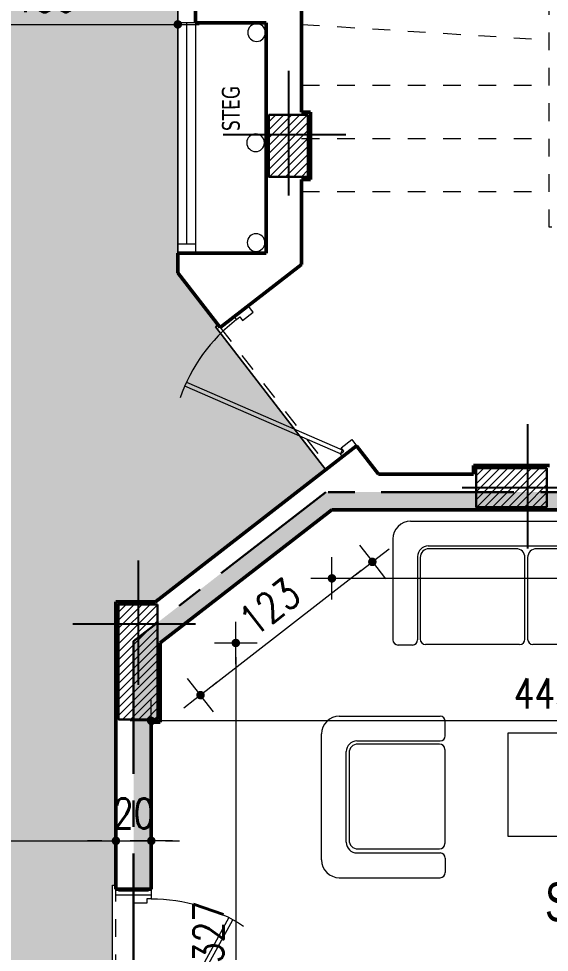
# Model space of a CAD drawing. Header units: millimetres. Extents: x 906 to 2589, y -1235 to -637.
# Drawn here: x 2463.8 to 2466.8, y -1225.36 to -1220.09 of the extents above; entities that cross this region are included whole.
import ezdxf

# ---------------------------------------------------------------- set-up
doc = ezdxf.new("R2010")
doc.units = ezdxf.units.MM
for name, pattern in [('AXES', [2, 1.25, -0.25, 0.25, -0.25]), ('CONTINOUS', [0]), ('HIDDEN', [0.375, 0.25, -0.125])]:
    doc.linetypes.add(name, pattern=pattern)
doc.layers.get('DEFPOINTS').update_dxf_attribs({"color": 255, "lineweight": 13})
for name, color, linetype, lineweight in [('A-signe', 7, 'Continuous', 9), ('APPUITS', 7, 'Continuous', 18), ('AXE LIMITE', 1, 'AXES', 30), ('DIM.', 4, 'Continuous', 25), ('Extracteur cuisine 300m3', 7, 'Continuous', 20), ('HALL + COULOIR -HATCH', 71, 'Continuous', 15), ('interrompu', 7, 'HIDDEN', 15), ('MENUISERIE', 7, 'Continuous', 13), ('MEUBLE', 35, 'Continuous', 15), ('MUR 0.5', 7, 'Continuous', 50), ('POTEAUX ARCH', 7, 'Continuous', 30), ('POTEAUX HACHURE', 7, 'Continuous', 15), ('TEXTE', 7, 'Continuous', 20)]:
    doc.layers.add(name, color=color, linetype=linetype, lineweight=lineweight)
for name, color, linetype in [('AXE', 7, 'AXES'), ('TEINTE 1', 30, 'Continuous'), ('TEINTE SC', 254, 'Continuous')]:
    doc.layers.add(name, color=color, linetype=linetype)
doc.styles.add('atef', font='romans.shx', dxfattribs={"width": 0.8})
doc.styles.add('COTE', font='verdana.ttf', dxfattribs={"width": 0.7})
doc.styles.add('STYLE4', font='swisscl.ttf')
doc.dimstyles.new('COTEXT', dxfattribs={"dimscale": 0, "dimtxt": 0.17, "dimasz": 0.08, "dimexe": 0.015, "dimexo": 0.015, "dimgap": 0.07, "dimtad": 1, "dimdec": 0, "dimlfac": 100, "dimzin": 0, "dimdsep": 46, "dimtxsty": 'atef', "dimblk": 'SIG2', "dimcen": 0.15, "dimse1": 1, "dimse2": 1, "dimclrd": 256, "dimclre": 6, "dimclrt": 2, "dimadec": 0, "dimazin": 0, "dimtfac": 0.5, "dimtdec": 0, "dimtix": 1, "dimtmove": 2, "dimatfit": 1, "dimldrblk": 'SIG2', "dimfxl": 0.18, "dimtolj": 1, "dimtzin": 0, "dimlwd": 18, "dimarcsym": 0})

# ---------------------------------------------------------------- blocks, each defined once
blk = doc.blocks.new('SIG2')
at = {"layer": 'A-signe'}
for p, q in [((0, 1.5), (0, 0.5)), ((-1.5, 0), (-0.5, 0)), ((-0.5, 0), (0.5, 0)), ((0, 0.5), (0, -0.5)), ((0.5, 0), (1.5, 0)), ((0, -0.5), (0, -1.5))]:
    blk.add_line(p, q, dxfattribs=at)
at = {"layer": 'A-signe', "const_width": 0.3}
blk.add_lwpolyline([(-0.15, 0, 1), (0.15, 0, 1)], format="xyb", close=True, dxfattribs=at)
blk = doc.blocks.new('*D105')
at = {"layer": 'DEFPOINTS', "color": 0, "transparency": 16777216}
for p in [(2464.5504, -1224.0574), (2464.5504, -1224.3392), (2469.0004, -1224.3392)]:
    blk.add_point(p, dxfattribs=at)
at = {"layer": 'DIM.', "lineweight": 18, "transparency": 16777216}
blk.add_line((2468.9204, -1224.0574), (2464.6304, -1224.0574), dxfattribs=at)
at = {"layer": 'DIM.', "lineweight": 18, "transparency": 16777216, "xscale": 0.08, "yscale": 0.08, "zscale": 0.08, "rotation": 180}
blk.add_blockref('SIG2', (2464.5504, -1224.0574), dxfattribs=at)
at = {"layer": 'DIM.', "lineweight": 18, "transparency": 16777216, "xscale": 0.08, "yscale": 0.08, "zscale": 0.08}
blk.add_blockref('SIG2', (2469.0004, -1224.0574), dxfattribs=at)
at = {"layer": 'DIM.', "color": 2, "transparency": 16777216, "insert": (2466.7754, -1223.9024), "char_height": 0.17, "attachment_point": 5, "style": 'atef'}
blk.add_mtext('\\A1;445', dxfattribs=at)
blk = doc.blocks.new('PORTE')
at = {"layer": 'MENUISERIE'}
for p, q in [((0.02, 0), (0.8619, 0.4613)), ((0.8736, 0.4392), (0.0325, -0.0217)), ((0.0325, -0.0217), (0.02, 0))]:
    blk.add_line(p, q, dxfattribs=at)
for points in [[(0, 0), (0.02, 0), (0.02, -0.025), (0.045, -0.025), (0.045, -0.1), (0, -0.1)], [(1, 0), (0.98, 0), (0.98, -0.025), (0.955, -0.025), (0.955, -0.1), (1, -0.1)]]:
    blk.add_lwpolyline(points, dxfattribs=at)
blk.add_arc((0.02, 0), 0.96, 360, 32.9567, dxfattribs=at)
blk = doc.blocks.new('PORTE 1.00')
at = {"layer": 'MENUISERIE'}
blk.add_blockref('PORTE', (0, 0), dxfattribs=at)
blk = doc.blocks.new('*D153')
at = {"layer": 'DEFPOINTS', "color": 0, "transparency": 16777216}
for p in [(2463.2004, -1219.8316), (2464.7004, -1220.114), (2464.7004, -1220.122)]:
    blk.add_point(p, dxfattribs=at)
at = {"layer": 'DIM.', "lineweight": 18, "transparency": 16777216}
blk.add_line((2463.2804, -1220.122), (2464.6204, -1220.122), dxfattribs=at)
at = {"layer": 'DIM.', "lineweight": 18, "transparency": 16777216, "xscale": 0.08, "yscale": 0.08, "zscale": 0.08, "rotation": 180}
blk.add_blockref('SIG2', (2463.2004, -1220.122), dxfattribs=at)
at = {"layer": 'DIM.', "lineweight": 18, "transparency": 16777216, "xscale": 0.08, "yscale": 0.08, "zscale": 0.08}
blk.add_blockref('SIG2', (2464.7004, -1220.122), dxfattribs=at)
at = {"layer": 'DIM.', "color": 2, "transparency": 16777216, "insert": (2463.9504, -1219.967), "char_height": 0.17, "attachment_point": 5, "style": 'atef'}
blk.add_mtext('\\A1;150', dxfattribs=at)
blk = doc.blocks.new('*D154')
at = {"layer": 'DEFPOINTS', "color": 0, "transparency": 16777216}
for p in [(2469.5504, -1224.571), (2464.5504, -1226.1422), (2464.5504, -1226.2879)]:
    blk.add_point(p, dxfattribs=at)
at = {"layer": 'DIM.', "lineweight": 18, "transparency": 16777216}
blk.add_line((2469.4704, -1226.2879), (2464.6304, -1226.2879), dxfattribs=at)
at = {"layer": 'DIM.', "lineweight": 18, "transparency": 16777216, "xscale": 0.08, "yscale": 0.08, "zscale": 0.08, "rotation": 180}
blk.add_blockref('SIG2', (2464.5504, -1226.2879), dxfattribs=at)
at = {"layer": 'DIM.', "lineweight": 18, "transparency": 16777216, "xscale": 0.08, "yscale": 0.08, "zscale": 0.08}
blk.add_blockref('SIG2', (2469.5504, -1226.2879), dxfattribs=at)
at = {"layer": 'DIM.', "color": 2, "transparency": 16777216, "insert": (2468.2836, -1226.1329), "char_height": 0.17, "attachment_point": 5, "style": 'atef'}
blk.add_mtext('\\A1;500', dxfattribs=at)
blk = doc.blocks.new('*D334')
at = {"layer": 'DEFPOINTS', "color": 0, "transparency": 16777216}
for p in [(2465.572, -1222.864), (2469.0004, -1222.864), (2465.572, -1223.2518)]:
    blk.add_point(p, dxfattribs=at)
at = {"layer": 'DIM.', "lineweight": 18, "transparency": 16777216}
blk.add_line((2468.9204, -1223.2518), (2465.652, -1223.2518), dxfattribs=at)
at = {"layer": 'DIM.', "lineweight": 18, "transparency": 16777216, "xscale": 0.08, "yscale": 0.08, "zscale": 0.08, "rotation": 180}
blk.add_blockref('SIG2', (2465.572, -1223.2518), dxfattribs=at)
at = {"layer": 'DIM.', "lineweight": 18, "transparency": 16777216, "xscale": 0.08, "yscale": 0.08, "zscale": 0.08}
blk.add_blockref('SIG2', (2469.0004, -1223.2518), dxfattribs=at)
at = {"layer": 'DIM.', "color": 2, "transparency": 16777216, "insert": (2467.2862, -1223.0968), "char_height": 0.17, "attachment_point": 5, "style": 'atef'}
blk.add_mtext('\\A1;343', dxfattribs=at)
blk = doc.blocks.new('*D357')
at = {"layer": 'DEFPOINTS', "color": 0, "transparency": 16777216}
for p in [(2464.6004, -1223.6169), (2464.5504, -1226.884), (2465.0282, -1226.884)]:
    blk.add_point(p, dxfattribs=at)
at = {"layer": 'DIM.', "lineweight": 18, "transparency": 16777216}
blk.add_line((2465.0282, -1223.6969), (2465.0282, -1226.804), dxfattribs=at)
at = {"layer": 'DIM.', "lineweight": 18, "transparency": 16777216, "xscale": 0.08, "yscale": 0.08, "zscale": 0.08}
for p, rotation in [((2465.0282, -1223.6169), 90), ((2465.0282, -1226.884), 270)]:
    blk.add_blockref('SIG2', p, dxfattribs=dict(at, rotation=rotation))
at = {"layer": 'DIM.', "color": 2, "transparency": 16777216, "insert": (2464.8732, -1225.2504), "char_height": 0.17, "attachment_point": 5, "rotation": 90, "style": 'atef'}
blk.add_mtext('\\A1;327', dxfattribs=at)
blk = doc.blocks.new('*D166')
at = {"layer": 'DEFPOINTS', "color": 0, "linetype": 'Continuous', "transparency": 16777216}
for p in [(2464.3504, -1224.7117), (2464.3504, -1224.7347), (2462.3504, -1225.1633)]:
    blk.add_point(p, dxfattribs=at)
at = {"layer": 'DIM.', "linetype": 'Continuous', "lineweight": 18, "transparency": 16777216}
blk.add_line((2462.4304, -1224.7347), (2464.2704, -1224.7347), dxfattribs=at)
at = {"layer": 'DIM.', "linetype": 'Continuous', "lineweight": 18, "transparency": 16777216, "xscale": 0.08, "yscale": 0.08, "zscale": 0.08, "rotation": 180}
blk.add_blockref('SIG2', (2462.3504, -1224.7347), dxfattribs=at)
at = {"layer": 'DIM.', "linetype": 'Continuous', "lineweight": 18, "transparency": 16777216, "xscale": 0.08, "yscale": 0.08, "zscale": 0.08}
blk.add_blockref('SIG2', (2464.3504, -1224.7347), dxfattribs=at)
at = {"layer": 'DIM.', "color": 2, "linetype": 'Continuous', "transparency": 16777216, "insert": (2463.3504, -1224.5797), "char_height": 0.17, "attachment_point": 5, "style": 'atef'}
blk.add_mtext('\\A1;200', dxfattribs=at)
blk = doc.blocks.new('*D167')
at = {"layer": 'DEFPOINTS', "color": 0, "transparency": 16777216}
for p in [(2464.5504, -1224.7347), (2464.3504, -1224.8117), (2464.5504, -1224.9268)]:
    blk.add_point(p, dxfattribs=at)
at = {"layer": 'DIM.', "lineweight": 18, "transparency": 16777216}
for p, q in [((2464.2704, -1224.7347), (2464.1904, -1224.7347)), ((2464.3504, -1224.7347), (2464.5504, -1224.7347)), ((2464.6304, -1224.7347), (2464.7104, -1224.7347))]:
    blk.add_line(p, q, dxfattribs=at)
at = {"layer": 'DIM.', "lineweight": 18, "transparency": 16777216, "xscale": 0.08, "yscale": 0.08, "zscale": 0.08}
blk.add_blockref('SIG2', (2464.3504, -1224.7347), dxfattribs=at)
at = {"layer": 'DIM.', "lineweight": 18, "transparency": 16777216, "xscale": 0.08, "yscale": 0.08, "zscale": 0.08, "rotation": 180}
blk.add_blockref('SIG2', (2464.5504, -1224.7347), dxfattribs=at)
at = {"layer": 'DIM.', "color": 2, "transparency": 16777216, "insert": (2464.4504, -1224.5797), "char_height": 0.17, "attachment_point": 5, "style": 'atef'}
blk.add_mtext('\\A1;20', dxfattribs=at)
blk = doc.blocks.new('*D386')
at = {"layer": 'DEFPOINTS', "color": 0, "transparency": 16777216}
for p in [(2465.572, -1222.864), (2464.6004, -1223.6169), (2464.8288, -1223.9116)]:
    blk.add_point(p, dxfattribs=at)
at = {"layer": 'DIM.', "lineweight": 18, "transparency": 16777216}
blk.add_line((2465.7372, -1223.2078), (2464.892, -1223.8626), dxfattribs=at)
at = {"layer": 'DIM.', "lineweight": 18, "transparency": 16777216, "xscale": 0.08, "yscale": 0.08, "zscale": 0.08}
for p, rotation in [((2465.8004, -1223.1588), 37.76763719172844), ((2464.8288, -1223.9116), 217.7676371917284)]:
    blk.add_blockref('SIG2', p, dxfattribs=dict(at, rotation=rotation))
at = {"layer": 'DIM.', "color": 2, "transparency": 16777216, "insert": (2465.2197, -1223.4127), "char_height": 0.17, "attachment_point": 5, "rotation": 37.7676, "style": 'atef'}
blk.add_mtext('\\A1;123', dxfattribs=at)
blk = doc.blocks.new('Sofa3P')
for p, q in [((-0.9625, 0), (0.9625, 0)), ((-1.0625, -0.1), (-1.0625, -0.6699)), ((1.0625, -0.1), (1.0625, -0.6699)), ((-0.8625, -0.14), (0.8625, -0.14)), ((-0.3659, -0.1553), (-0.8582, -0.1553)), ((0.2417, -0.1553), (-0.2505, -0.1553)), ((0.855, -0.1553), (0.3627, -0.1553)), ((-0.9225, -0.2), (-0.9225, -0.6699)), ((-0.9082, -0.2053), (-0.9082, -0.6667)), ((-0.3159, -0.6667), (-0.3159, -0.2053)), ((-0.3005, -0.2053), (-0.3005, -0.6667)), ((0.2917, -0.6667), (0.2917, -0.2053)), ((0.3127, -0.2053), (0.3127, -0.6667)), ((0.905, -0.6667), (0.905, -0.2053)), ((0.9225, -0.2), (0.9225, -0.6699)), ((-0.9525, -0.6999), (-1.0325, -0.6999)), ((-0.3459, -0.6967), (-0.8782, -0.6967)), ((0.2617, -0.6967), (-0.2705, -0.6967)), ((0.875, -0.6967), (0.3427, -0.6967)), ((0.9525, -0.6999), (1.0325, -0.6999))]:
    blk.add_line(p, q)
for centre, radius, start, end in [((-0.9625, -0.1), 0.1, 90, 180), ((0.9625, -0.1), 0.1, 0, 90), ((-0.8625, -0.2), 0.06, 90, 180), ((-0.8582, -0.2053), 0.05, 90, 180), ((-0.3659, -0.2053), 0.05, 0, 90), ((-0.2505, -0.2053), 0.05, 90, 180), ((0.2417, -0.2053), 0.05, 0, 90), ((0.3627, -0.2053), 0.05, 90, 180), ((0.855, -0.2053), 0.05, 0, 90), ((0.8625, -0.2), 0.06, 0, 90), ((-1.0325, -0.6699), 0.03, 180, 270), ((-0.9525, -0.6699), 0.03, 270, 0), ((-0.8782, -0.6667), 0.03, 180, 270), ((-0.3459, -0.6667), 0.03, 270, 0), ((-0.2705, -0.6667), 0.03, 180, 270), ((0.2617, -0.6667), 0.03, 270, 0), ((0.3427, -0.6667), 0.03, 180, 270), ((0.875, -0.6667), 0.03, 270, 0), ((0.9525, -0.6699), 0.03, 180, 270), ((1.0325, -0.6699), 0.03, 270, 0)]:
    blk.add_arc(centre, radius, start, end)
blk = doc.blocks.new('Sofa1P')
for p, q in [((-0.3562, 0), (0.3562, 0)), ((-0.4562, -0.1), (-0.4562, -0.6699)), ((0.4562, -0.1), (0.4562, -0.6699)), ((-0.2563, -0.14), (0.2563, -0.14)), ((0.2487, -0.1553), (-0.2436, -0.1553)), ((-0.3162, -0.2), (-0.3162, -0.6699)), ((-0.2936, -0.2053), (-0.2936, -0.6667)), ((0.2987, -0.6667), (0.2987, -0.2053)), ((0.3162, -0.2), (0.3162, -0.6699)), ((-0.3462, -0.6999), (-0.4262, -0.6999)), ((0.2687, -0.6967), (-0.2636, -0.6967)), ((0.3462, -0.6999), (0.4262, -0.6999))]:
    blk.add_line(p, q)
for centre, radius, start, end in [((-0.3562, -0.1), 0.1, 90, 180), ((0.3562, -0.1), 0.1, 0, 90), ((-0.2563, -0.2), 0.06, 90, 180), ((-0.2436, -0.2053), 0.05, 90, 180), ((0.2487, -0.2053), 0.05, 0, 90), ((0.2563, -0.2), 0.06, 0, 90), ((-0.4262, -0.6699), 0.03, 180, 270), ((-0.3462, -0.6699), 0.03, 270, 0), ((-0.2636, -0.6667), 0.03, 180, 270), ((0.2687, -0.6667), 0.03, 270, 0), ((0.3462, -0.6699), 0.03, 180, 270), ((0.4262, -0.6699), 0.03, 270, 0)]:
    blk.add_arc(centre, radius, start, end)

msp = doc.modelspace()

# ---------------------------------------------------------------- hatches: boundary and pattern name
at = {"layer": 'POTEAUX HACHURE'}
h = msp.add_hatch(dxfattribs=at)
h.set_pattern_fill('ANSI31', color=256, scale=0.01)
h.set_pattern_definition([(45, (1339.44311, -283.09659), (-0.0224506403, 0.0224506403), [])])
h.paths.add_polyline_path([(2465.4359, -1220.6333), (2465.2159, -1220.6333), (2465.2159, -1220.9833), (2465.4359, -1220.9833)])
h = msp.add_hatch(dxfattribs=at)
h.set_pattern_fill('ANSI31', color=256, scale=0.01)
h.set_pattern_definition([(45, (1340.793994, -284.962347), (-0.0224506403, 0.0224506403), [])])
h.paths.add_polyline_path([(2466.7868, -1222.6291), (2466.3868, -1222.6291), (2466.3868, -1222.8491), (2466.7868, -1222.8491)])
h = msp.add_hatch(dxfattribs=at)
h.set_pattern_fill('ANSI31', color=256, scale=0.01)
h.set_pattern_definition([(45, (1338.59259, -285.732264), (-0.0224506403, 0.0224506403), [])])
h.paths.add_polyline_path([(2464.5854, -1223.399), (2464.3654, -1223.399), (2464.3654, -1224.049), (2464.5854, -1224.049)])
at = {"layer": 'TEINTE 1', "linetype": 'CONTINOUS'}
h = msp.add_hatch(color=256, dxfattribs=at)
h.dxf.hatch_style = 1
h.paths.add_polyline_path([(2469.1004, -1223.8602), (2469.7005, -1223.8602), (2469.7005, -1223.7602), (2469.1004, -1223.7602), (2469.1004, -1220.714), (2470.6004, -1220.714), (2470.6004, -1220.814), (2470.8504, -1220.814), (2470.8504, -1220.714), (2471.4202, -1220.714), (2471.4202, -1220.764), (2471.8504, -1220.764), (2471.8504, -1220.614), (2469.0004, -1220.614), (2469.0004, -1222.764), (2465.5378, -1222.764), (2464.4504, -1223.6066), (2464.4504, -1225.0073), (2464.5504, -1225.0073), (2464.5504, -1224.064), (2464.6004, -1224.064), (2464.6004, -1223.6169), (2465.572, -1222.864), (2469.0004, -1222.864), (2469.0004, -1224.284), (2468.8504, -1224.284), (2468.8504, -1224.864), (2469.5504, -1224.864), (2469.5504, -1225.014), (2469.6504, -1225.014), (2469.6504, -1224.864), (2469.7899, -1224.864), (2469.7899, -1224.764), (2469.7005, -1224.764), (2469.7005, -1224.664), (2469.6005, -1224.664), (2469.6005, -1224.764), (2469.1004, -1224.764)])
at = {"layer": 'TEINTE SC'}
h = msp.add_hatch(color=256, dxfattribs=at)
h.dxf.hatch_style = 1
h.paths.add_polyline_path([(2462.3504, -1226.684), (2462.5304, -1226.684), (2462.5304, -1226.884), (2464.3504, -1226.884), (2464.3504, -1226.0936), (2464.3304, -1226.0936), (2464.3304, -1224.986), (2464.3504, -1224.986), (2464.3504, -1223.384), (2464.5743, -1223.384), (2465.5374, -1222.6379), (2464.9127, -1221.8316), (2464.9285, -1221.8193), (2464.7004, -1221.5249), (2464.7004, -1218.514), (2464.7004, -1218.4472), (2464.6636, -1218.4104), (2464.6494, -1218.4246), (2463.8662, -1217.6414), (2463.8804, -1217.6272), (2463.8005, -1217.5474), (2463.7206, -1217.6272), (2463.7348, -1217.6414), (2462.9516, -1218.4246), (2462.9374, -1218.4104), (2462.8838, -1218.4641), (2462.8838, -1218.4927), (2462.9038, -1218.4927), (2462.9038, -1219.3303), (2462.8838, -1219.3303), (2462.8838, -1219.414), (2463.071, -1219.414), (2463.2504, -1219.414), (2463.2504, -1219.664), (2463.2004, -1219.664), (2463.2004, -1221.4641), (2463.2504, -1221.464), (2463.2504, -1221.714), (2462.9202, -1221.7141), (2462.9202, -1221.6641), (2462.3504, -1221.6641), (2462.3504, -1221.747), (2462.3704, -1221.747), (2462.3704, -1222.8546), (2462.3504, -1222.8546), (2462.3504, -1224.1678), (2462.3704, -1224.1678), (2462.3704, -1225.1054), (2462.3504, -1225.1054), (2462.3504, -1225.4119), (2462.3704, -1225.4119), (2462.3704, -1226.4473), (2462.3504, -1226.4473)])

# ---------------------------------------------------------------- linework, layer by layer
at = {"layer": 'APPUITS'}
for points in [[(2464.9285, -1221.8193), (2464.9127, -1221.8316), (2465.5374, -1222.6379)], [(2464.3504, -1226.0936), (2464.3304, -1226.0936), (2464.3304, -1224.986), (2464.3504, -1224.986)]]:
    msp.add_lwpolyline(points, dxfattribs=at)
at = {"layer": 'AXE'}
for p, q in [((2465.3259, -1220.3852), (2465.3259, -1221.0882)), ((2464.9575, -1220.7433), (2465.6508, -1220.7433)), ((2466.6768, -1222.381), (2466.6768, -1223.084)), ((2466.3084, -1222.7391), (2467.0017, -1222.7391)), ((2464.4755, -1223.1509), (2464.4755, -1223.8539)), ((2464.1071, -1223.509), (2464.8004, -1223.509))]:
    msp.add_line(p, q, dxfattribs=at)
at = {"layer": 'AXE LIMITE', "ltscale": 0.6}
msp.add_lwpolyline([(2471.8504, -1220.614), (2469.0004, -1220.614), (2469.0004, -1222.764), (2465.5378, -1222.764), (2464.4504, -1223.6066), (2464.4504, -1227.0547), (2464.6254, -1227.0547), (2464.6254, -1228.334)], dxfattribs=at)
at = {"layer": 'HALL + COULOIR -HATCH', "linetype": 'Continuous'}
msp.add_lwpolyline([(2462.5304, -1226.884), (2464.3504, -1226.884), (2464.3504, -1226.0936), (2464.3304, -1226.0936), (2464.3304, -1224.986), (2464.3504, -1224.986), (2464.3504, -1223.384), (2464.5743, -1223.384), (2465.5374, -1222.6379), (2464.9127, -1221.8316), (2464.9285, -1221.8193), (2464.7004, -1221.5249), (2464.7004, -1218.514), (2464.7004, -1218.4472), (2464.6636, -1218.4104), (2464.6494, -1218.4246), (2463.8662, -1217.6414), (2463.8804, -1217.6272), (2463.8005, -1217.5474), (2463.7206, -1217.6272)], dxfattribs=at)
at = {"layer": 'interrompu', "ltscale": 0.2}
for p, q in [((2465.402, -1220.1222), (2466.7991, -1220.2099)), ((2465.4006, -1220.4661), (2466.8005, -1220.4661)), ((2465.4006, -1220.7661), (2466.8005, -1220.7661)), ((2465.4006, -1221.0661), (2466.8005, -1221.0661)), ((2464.9407, -1221.8351), (2465.5532, -1222.6256)), ((2464.3504, -1226.0773), (2464.3504, -1225.0073))]:
    msp.add_line(p, q, dxfattribs=at)
msp.add_lwpolyline([(2467.2155, -1221.2679), (2466.8005, -1221.2679), (2466.8005, -1219.9178), (2467.5005, -1219.9178), (2467.5005, -1220.5687)], dxfattribs=at)
at = {"layer": 'MENUISERIE'}
for p, q in [((2464.7004, -1218.514), (2464.7004, -1221.414)), ((2464.8004, -1220.114), (2464.7004, -1220.114)), ((2464.7504, -1220.114), (2464.7504, -1221.364)), ((2464.8004, -1220.114), (2464.8004, -1221.414)), ((2464.8004, -1221.364), (2464.7004, -1221.364))]:
    msp.add_line(p, q, dxfattribs=at)
msp.add_lwpolyline([(2464.5504, -1225.0073), (2464.5504, -1225.0423), (2464.3504, -1225.0423), (2464.3504, -1225.0073), (2464.3654, -1225.0073), (2464.3654, -1225.0173), (2464.5354, -1225.0173), (2464.5354, -1225.0073)], close=True, dxfattribs=at)
at = {"layer": 'MEUBLE'}
msp.add_lwpolyline([(2466.5679, -1224.7099), (2466.5679, -1224.125), (2467.5958, -1224.125), (2467.5958, -1224.7099)], close=True, dxfattribs=at)
at = {"layer": 'MUR 0.5'}
for p, q in [((2465.4004, -1218.564), (2465.4004, -1220.6183)), ((2464.8004, -1220.014), (2464.8004, -1220.114)), ((2465.2004, -1220.114), (2464.8004, -1220.114)), ((2465.2004, -1220.114), (2465.2004, -1221.414)), ((2465.4004, -1220.6183), (2465.4509, -1220.6183)), ((2465.4509, -1220.6183), (2465.4509, -1220.9983)), ((2465.4004, -1220.9983), (2465.4004, -1221.479)), ((2465.4509, -1220.9983), (2465.4004, -1220.9983)), ((2464.7004, -1221.414), (2464.7004, -1221.5249)), ((2465.2004, -1221.414), (2464.7004, -1221.414)), ((2465.4004, -1221.479), (2464.9407, -1221.8351)), ((2464.9407, -1221.8351), (2464.7004, -1221.5249)), ((2465.7113, -1222.5031), (2464.5743, -1223.384)), ((2465.8359, -1222.664), (2465.7113, -1222.5031)), ((2466.3718, -1222.664), (2465.8359, -1222.664)), ((2466.8018, -1222.6141), (2466.3718, -1222.6141)), ((2466.3718, -1222.6141), (2466.3718, -1222.664)), ((2465.572, -1222.864), (2464.6004, -1223.6169)), ((2465.572, -1222.864), (2465.5566, -1222.876)), ((2469.0004, -1222.864), (2465.572, -1222.864)), ((2464.3504, -1223.384), (2464.5743, -1223.384)), ((2464.3504, -1225.0073), (2464.3504, -1223.384)), ((2464.5882, -1223.3733), (2464.5743, -1223.384)), ((2464.6004, -1223.6169), (2464.6004, -1224.064)), ((2464.5504, -1225.0073), (2464.5504, -1224.064)), ((2464.6004, -1224.064), (2464.5504, -1224.064)), ((2464.5504, -1225.0073), (2464.3504, -1225.0073))]:
    msp.add_line(p, q, dxfattribs=at)
at = {"layer": 'POTEAUX ARCH'}
for points in [[(2465.4359, -1220.6333), (2465.2159, -1220.6333), (2465.2159, -1220.9833), (2465.4359, -1220.9833)], [(2466.7868, -1222.6291), (2466.3868, -1222.6291), (2466.3868, -1222.8491), (2466.7868, -1222.8491)], [(2464.5854, -1223.399), (2464.3654, -1223.399), (2464.3654, -1224.049), (2464.5854, -1224.049)]]:
    msp.add_lwpolyline(points, close=True, dxfattribs=at)
at = {"layer": 'TEXTE', "linetype": 'Continuous'}
for points in [[(2465.146, -1220.118, 0.999998), (2465.146, -1220.218, 1), (2465.146, -1220.118)], [(2465.1405, -1220.7406, 0.999998), (2465.1405, -1220.8406, 1), (2465.1405, -1220.7406)], [(2465.1425, -1221.3047, 0.999998), (2465.1425, -1221.4047, 1), (2465.1425, -1221.3047)]]:
    msp.add_lwpolyline(points, format="xyb", close=True, dxfattribs=at)

# ---------------------------------------------------------------- block references
at = {"layer": 'MENUISERIE', "rotation": 127.7676371916652}
msp.add_blockref('PORTE 1.00', (2465.6322, -1222.5644), dxfattribs=at)
at = {"layer": 'MENUISERIE', "xscale": -1, "rotation": 269.9999999994807}
msp.add_blockref('PORTE 1.00', (2464.5504, -1226.0423), dxfattribs=at)
at = {"layer": 'MEUBLE'}
msp.add_blockref('Sofa3P', (2466.979, -1222.9289), dxfattribs=at)
at = {"layer": 'MEUBLE', "rotation": 90}
msp.add_blockref('Sofa1P', (2465.5131, -1224.4869), dxfattribs=at)

# ---------------------------------------------------------------- texts
at = {"layer": 'Extracteur cuisine 300m3', "lineweight": 25, "style": 'COTE', "width": 0.7}
msp.add_text('STEG', height=0.1, rotation=90.2204, dxfattribs=at).set_placement((2465.0504, -1220.7242))
at = {"layer": 'TEXTE', "style": 'STYLE4'}
msp.add_text('SALON', height=0.22, dxfattribs=at).set_placement((2466.7766, -1225.19))

# ---------------------------------------------------------------- dimensions: what is measured, and where the dimension line sits
at = {"layer": 'DIM.'}
for base, p1, p2, picture, middle in [((2464.7004, -1220.122), (2463.2004, -1219.8316), (2464.7004, -1220.114), '*D153', (2463.9504, -1219.967)), ((2465.572, -1223.2518), (2469.0004, -1222.864), (2465.572, -1222.864), '*D334', (2467.2862, -1223.0968)), ((2464.5504, -1224.0574), (2469.0004, -1224.3392), (2464.5504, -1224.3392), '*D105', (2466.7754, -1223.9024)), ((2464.5504, -1224.7347), (2464.3504, -1224.8117), (2464.5504, -1224.9268), '*D167', (2464.4504, -1224.5797))]:
    dim = msp.add_linear_dim(base=base, p1=p1, p2=p2, dimstyle='COTEXT', override={"dimscale": 1}, dxfattribs=at)
    dim.commit()
    dim.dimension.update_dxf_attribs({"geometry": picture, "text_midpoint": middle})
dim = msp.add_aligned_dim(p1=(2465.572, -1222.864), p2=(2464.6004, -1223.6169), distance=0.3729, dimstyle='COTEXT', override={"dimscale": 1}, dxfattribs=at)
dim.commit()
dim.dimension.update_dxf_attribs({"geometry": '*D386', "text_midpoint": (2465.2197, -1223.4127)})
dim = msp.add_linear_dim(base=(2465.0282, -1226.884), p1=(2464.6004, -1223.6169), p2=(2464.5504, -1226.884), angle=90, dimstyle='COTEXT', override={"dimscale": 1}, dxfattribs=at)
dim.commit()
dim.dimension.update_dxf_attribs({"geometry": '*D357', "text_midpoint": (2464.8732, -1225.2504)})
at = {"layer": 'DIM.', "linetype": 'Continuous'}
dim = msp.add_linear_dim(base=(2464.3504, -1224.7347), p1=(2462.3504, -1225.1633), p2=(2464.3504, -1224.7117), dimstyle='COTEXT', override={"dimscale": 1}, dxfattribs=at)
dim.commit()
dim.dimension.update_dxf_attribs({"geometry": '*D166', "text_midpoint": (2463.3504, -1224.5797)})
at = {"layer": 'DIM.'}
dim = msp.add_linear_dim(base=(2464.5504, -1226.2879), p1=(2469.5504, -1224.571), p2=(2464.5504, -1226.1422), dimstyle='COTEXT', override={"dimscale": 1}, dxfattribs=at)
dim.commit()
dim.dimension.update_dxf_attribs({"geometry": '*D154', "text_midpoint": (2468.2836, -1226.1329), "dimtype": 160})

doc.saveas('drawing.dxf')
